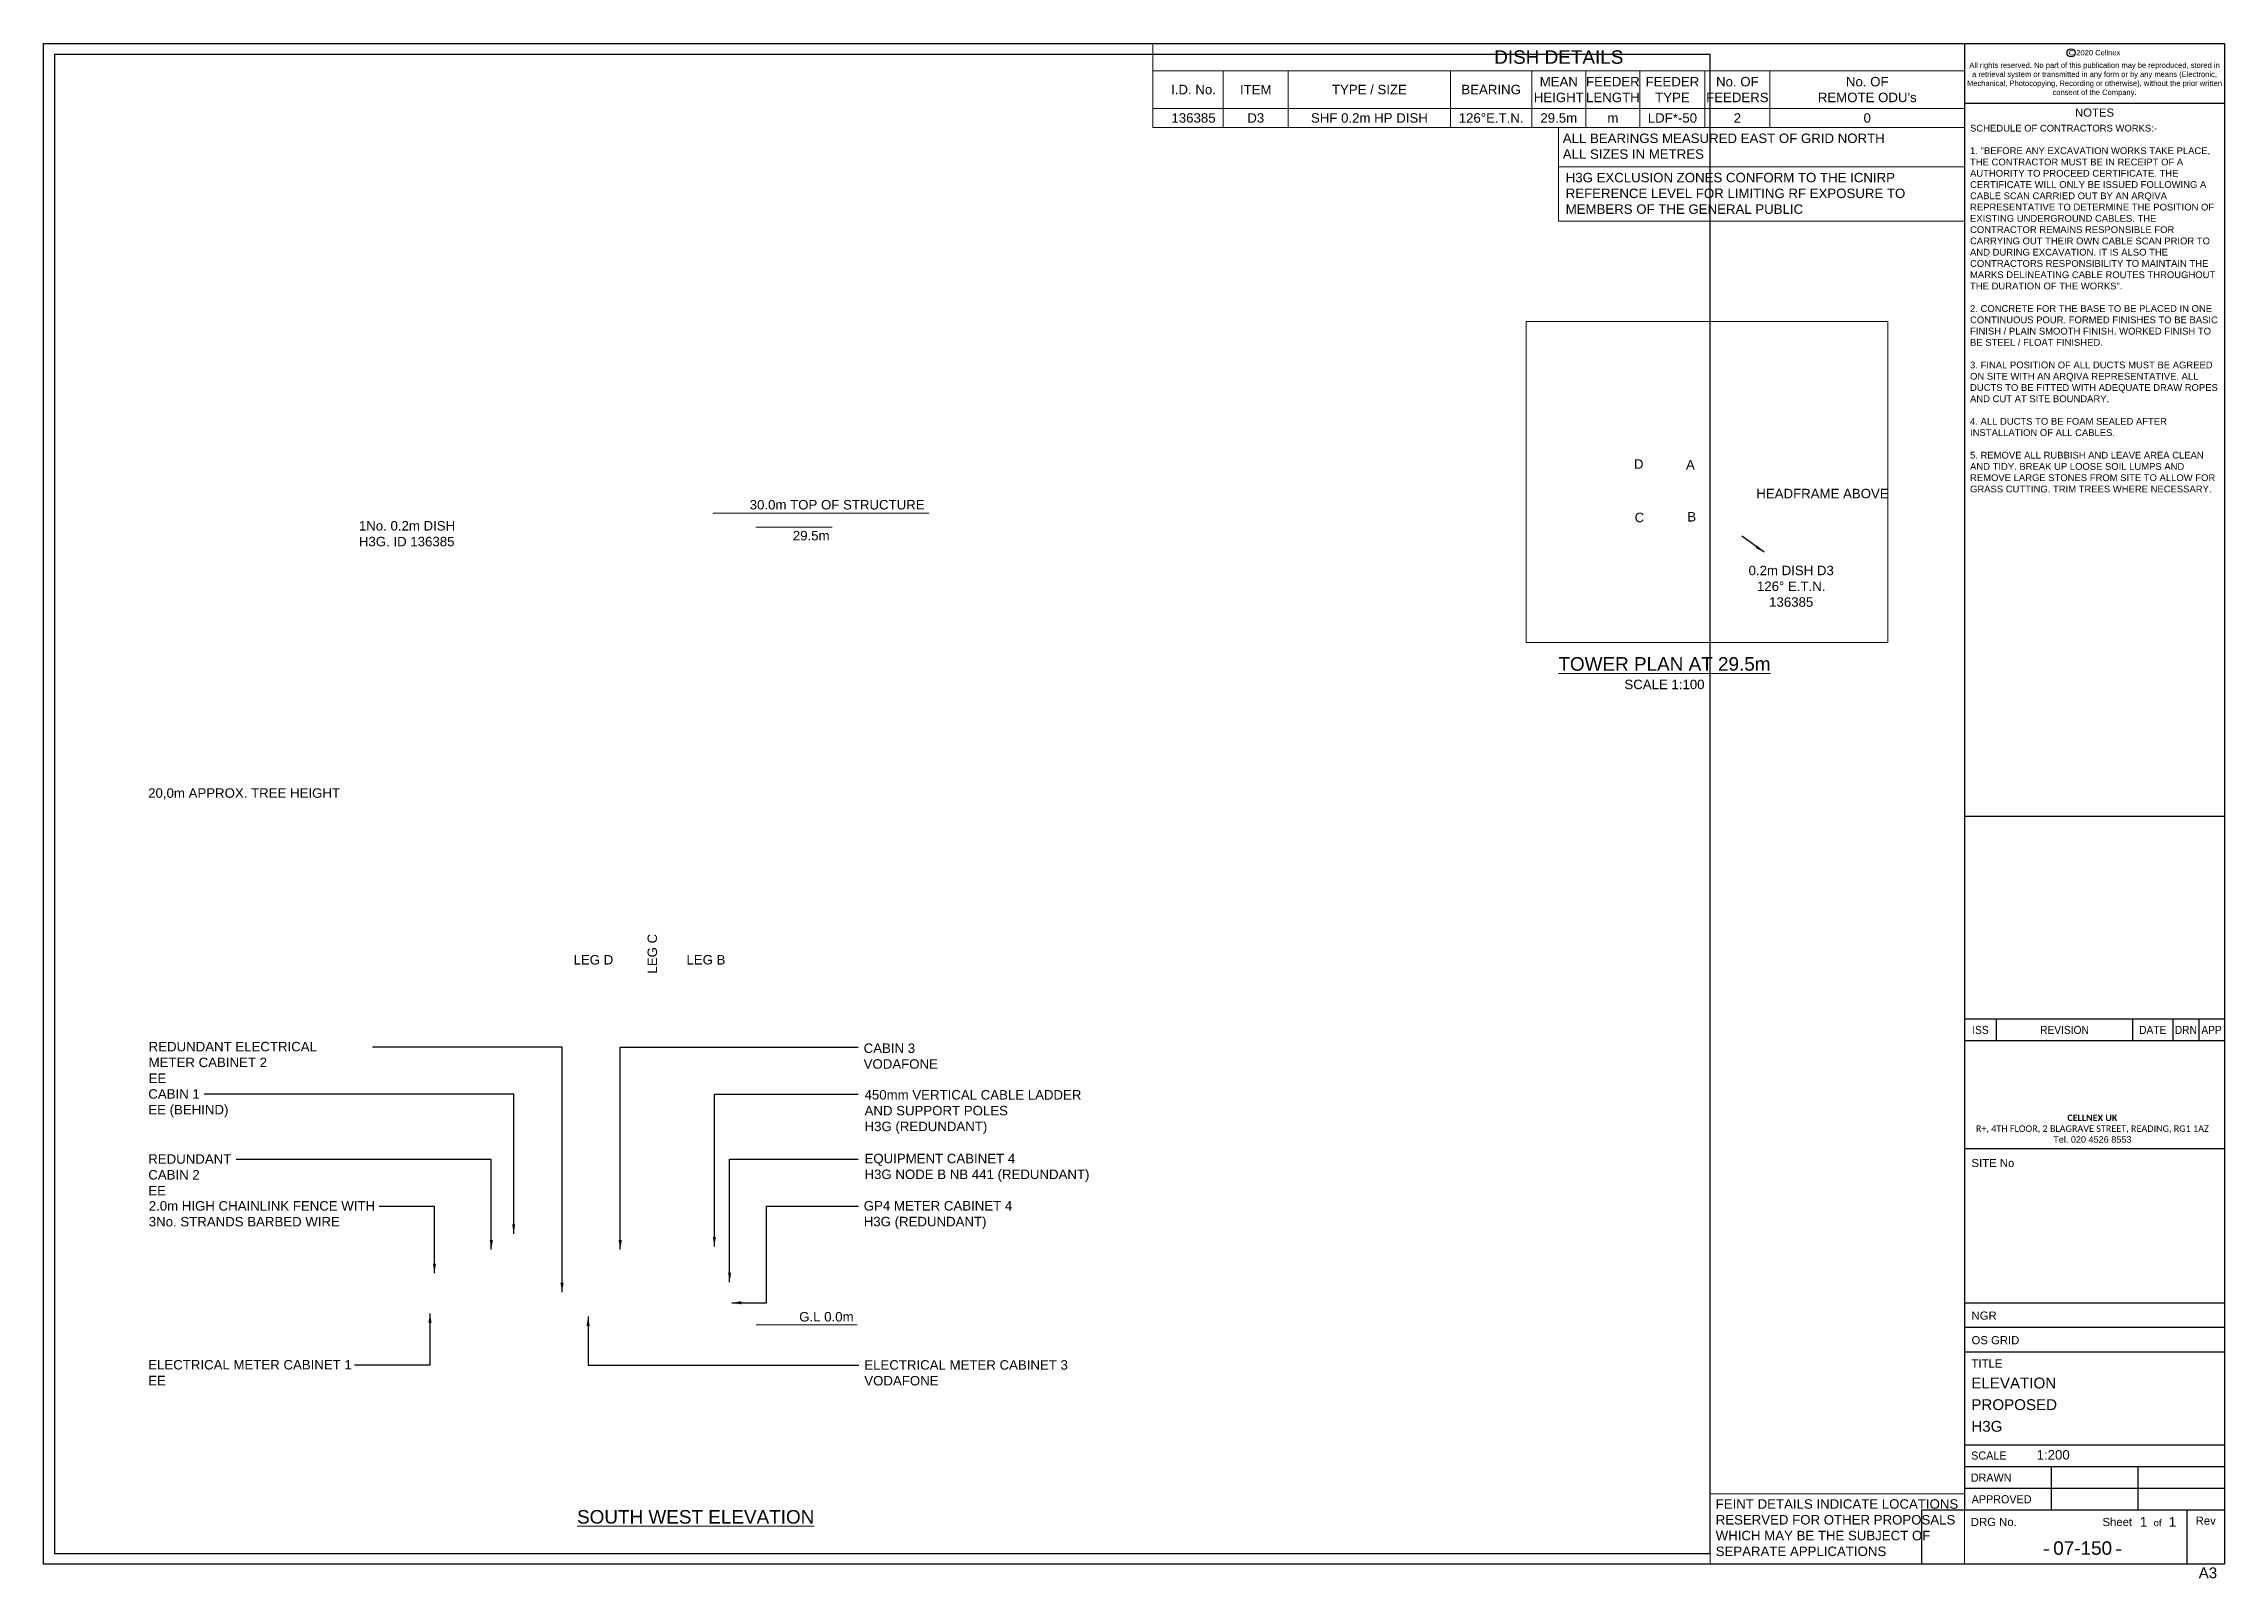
# Paper-space layout '07-150 H3G ELEVATION' of a CAD drawing. Header units: millimetres. Extents: x 0 to 403, y -3 to 281.
import ezdxf
from ezdxf.enums import TextEntityAlignment as Align

# ---------------------------------------------------------------- set-up
doc = ezdxf.new("R2010")
doc.units = ezdxf.units.MM
doc.header["$LTSCALE"] = 30
doc.layers.add('ACAD ENTITIES HIDDEN', color=7, linetype='Continuous')
doc.layers.add('BORDER', color=7, linetype='Continuous', lineweight=25)
doc.layers.add('TEXT AND DIMENSIONS', color=7, linetype='Continuous', lineweight=13)
doc.layers.add('VIEWPORTS', color=7, linetype='Continuous', plot=False)
doc.styles.add('textstyle3', font='arial.ttf')
doc.styles.add('textstyle4', font='arial.ttf', dxfattribs={"width": 0.9})
doc.styles.add('textstyle5', font='arial.ttf', dxfattribs={"width": 0.95})
doc.dimstyles.new('QCADDimStyle', dxfattribs={"dimtxt": 1.75, "dimasz": 1.75, "dimexe": 1.75, "dimexo": 1.75, "dimgap": 0.75, "dimtad": 1, "dimtoh": 1, "dimzin": 12, "dimdsep": 46, "dimtxsty": 'Standard', "dimcen": 0.09, "dimclrt": 256, "dimazin": 3, "dimtfac": 1, "dimtdec": 4, "dimtofl": 0, "dimtmove": 2, "dimatfit": 3, "dimfxl": 1, "dimtolj": 1, "dimtzin": 0, "dimarcsym": 0})

# ---------------------------------------------------------------- blocks, each defined once
blk = doc.blocks.new('CELLNEX A3MAS')
at = {"layer": 'BORDER'}
for p, q in [((0, 281), (403, 281)), ((0, 0), (0, 281)), ((355, 281), (355, 10)), ((403, 281), (403, 0)), ((355, 270), (403, 270)), ((355, 138.24), (403, 138.24)), ((403, 100.74), (355, 100.74)), ((403, 96.74), (355, 96.74)), ((360.85, 100.74), (360.85, 96.74)), ((386.04, 100.74), (386.04, 96.74)), ((393.5, 100.74), (393.5, 96.74)), ((398.25, 100.74), (398.25, 96.74)), ((403, 76.74), (355, 76.74)), ((403, 48.21), (355, 48.21)), ((403, 43.71), (355, 43.71)), ((403, 39.21), (355, 39.21)), ((403, 22), (355, 22)), ((403, 18), (355, 18)), ((371, 18), (371, 10)), ((387, 18), (387, 10)), ((403, 14), (355, 14)), ((403, 10), (347, 10)), ((347, 10), (347, 0)), ((396.05, 10), (396.05, 0)), ((403, 0), (0, 0))]:
    blk.add_line(p, q, dxfattribs=at)
at = {"layer": 'BORDER', "const_width": 0.25}
for points in [[(369.61, 2.64), (370.61, 2.64)], [(382.95, 2.64), (383.95, 2.64)]]:
    blk.add_lwpolyline(points, dxfattribs=at)
at = {"layer": 'BORDER'}
blk.add_circle((374.68, 279.3), 0.764, dxfattribs=at)
at = {"layer": 'BORDER', "style": 'textstyle3'}
blk.add_text('NOTES', height=1.5, dxfattribs=at).set_placement((379, 267.5), align=Align.CENTER)
at = {"layer": 'BORDER'}
for s, style, width, p in [('ISS', 'textstyle4', 0.9, (357.93, 98.73)), ('REVISION', 'textstyle4', 0.9, (373.45, 98.73)), ('DATE', 'textstyle4', 0.9, (389.77, 98.73)), ('DRN', 'textstyle4', 0.9, (395.88, 98.73)), ('APP', 'textstyle4', 0.9, (400.63, 98.73)), ('DRAWN', 'textstyle5', 0.95, (359.9, 16)), ('APPROVED', 'textstyle5', 0.95, (361.83, 12))]:
    blk.add_text(s, height=1.5, dxfattribs=dict(at, style=style, width=width)).set_placement(p, align=Align.MIDDLE_CENTER)
at = {"layer": 'BORDER', "style": 'textstyle3'}
for s, p in [('SITE No', (356.27, 73.39)), ('NGR', (356.27, 45.19)), ('OS GRID', (356.27, 40.64)), ('TITLE', (356.27, 36.33)), ('DRG No.', (356.14, 7.05))]:
    blk.add_text(s, height=1.5, dxfattribs=at).set_placement(p)
at = {"layer": 'BORDER', "style": 'textstyle5', "width": 0.95}
blk.add_text('SCALE', height=1.5, dxfattribs=at).set_placement((356.21, 19.33))
at = {"layer": 'BORDER', "style": 'textstyle3'}
for s, height, p in [('Sheet', 1.5, (383.21, 7.83)), ('of', 1.25, (390.65, 7.67)), ('Rev', 1.5, (399.55, 8.03))]:
    blk.add_text(s, height=height, dxfattribs=at).set_placement(p, align=Align.MIDDLE)
for s, insert, char_height, attachment_point in [('C 2020 Cellnex', (379, 279.82), 1, 2), ('A3', (399.96, -1.61), 2, 5)]:
    blk.add_mtext(s, dxfattribs=dict(at, insert=insert, char_height=char_height, attachment_point=attachment_point))
at = {"layer": 'BORDER', "attachment_point": 1, "style": 'textstyle3'}
for s, insert, char_height, width in [('\\pxqc;All rights reserved. No part of this publication may be reproduced, stored in a retrieval system or transmitted in any form or by any means (Electronic, Mechanical, Photocopying, Recording or otherwise), without the prior written consent of the Company.', (355.5, 277.51), 1, 47), ('\\pxsm1,qc;{\\fCalibri|b1|i0|c0|p34;CELLNEX UK\\P\\fCalibri|b0|i0|c0|p34;R+, 4TH FLOOR, 2 BLAGRAVE STREET, READING, RG1 1AZ \\P}Tel. 020 4526 8553', (356.94, 83.09), 1.2, 43.3154)]:
    blk.add_mtext(s, dxfattribs=dict(at, insert=insert, char_height=char_height, width=width))
at = {"layer": 'BORDER', "style": 'textstyle3'}
for tag, p, height in [('TITLE1', (356.24, 32.48), 2), ('TITLE2', (356.24, 28.48), 2), ('TITLE3', (356.24, 24.48), 2), ('SCALE', (368.3, 19.33), 1.75)]:
    blk.add_attdef(tag, p, '', height=height, dxfattribs=at)
for tag, height, p in [('SHTNO', 1.8, (388.07, 7.83)), ('SHTOF', 1.8, (393.4, 7.83)), ('USERIDCATEGORY', 2.5, (376.81, 2.98))]:
    blk.add_attdef(tag, text='', height=height, dxfattribs=at).set_placement(p, align=Align.MIDDLE)

psp = doc.layouts.new('07-150 H3G ELEVATION')

# ---------------------------------------------------------------- linework, layer by layer
at = {"layer": 'TEXT AND DIMENSIONS'}
for p, q in [((205, 281), (205, 265.5)), ((205, 276), (355, 276)), ((218, 276), (218, 265.5)), ((230, 276), (230, 265.5)), ((260, 276), (260, 265.5)), ((275, 265.5), (275, 276)), ((285, 265.5), (285, 276)), ((295, 265.5), (295, 276)), ((307, 265.5), (307, 276)), ((319, 265.5), (319, 276)), ((205, 269), (355, 269)), ((205, 265.5), (355, 265.5)), ((279.94, 248.21), (279.94, 265.5)), ((355, 258.24), (279.94, 258.24)), ((279.94, 248.21), (355, 248.21)), ((163.56, 194.22), (123.65, 194.22)), ((145.74, 191.67), (131.62, 191.67)), ((150.35, 44.25), (131.69, 44.25)), ((355, 13), (308, 13)), ((308, 13), (308, 0))]:
    psp.add_line(p, q, dxfattribs=at)
at = {"layer": 'VIEWPORTS'}
psp.add_lwpolyline([(2, 279), (2, 2), (282, 2), (282, 2), (308, 2), (308, 279)], close=True, dxfattribs=at)

# ---------------------------------------------------------------- block references
at = {"layer": 'BORDER'}
psp.add_blockref('CELLNEX A3MAS', (0, 0), dxfattribs=at).add_auto_attribs({'USERIDCATEGORY': '07-150', 'SCALE': '1:200', 'SHTNO': '1', 'SHTOF': '1', 'TITLE1': 'ELEVATION', 'TITLE2': 'PROPOSED', 'TITLE3': 'H3G'})

# ---------------------------------------------------------------- texts
at = {"layer": 'ACAD ENTITIES HIDDEN', "insert": (356, 266), "char_height": 1.25, "width": 46, "attachment_point": 1, "style": 'textstyle3'}
psp.add_mtext('SCHEDULE OF CONTRACTORS WORKS:-\\P\\P1. "BEFORE ANY EXCAVATION WORKS TAKE PLACE, THE CONTRACTOR MUST BE IN RECEIPT OF A AUTHORITY TO PROCEED CERTIFICATE. THE CERTIFICATE WILL ONLY BE ISSUED FOLLOWING A CABLE SCAN CARRIED OUT BY AN ARQIVA REPRESENTATIVE TO DETERMINE THE POSITION OF EXISTING UNDERGROUND CABLES. THE CONTRACTOR REMAINS RESPONSIBLE FOR CARRYING OUT THEIR OWN CABLE SCAN PRIOR TO AND DURING EXCAVATION. IT IS ALSO THE CONTRACTORS RESPONSIBILITY TO MAINTAIN THE MARKS DELINEATING CABLE ROUTES THROUGHOUT THE DURATION OF THE WORKS".\\P\\P2. CONCRETE FOR THE BASE TO BE PLACED IN ONE CONTINUOUS POUR. FORMED FINISHES TO BE BASIC FINISH / PLAIN SMOOTH FINISH. WORKED FINISH TO BE STEEL / FLOAT FINISHED.\\P\\P3. FINAL POSITION OF ALL DUCTS MUST BE AGREED ON SITE WITH AN ARQIVA REPRESENTATIVE. ALL DUCTS TO BE FITTED WITH ADEQUATE DRAW ROPES AND CUT AT SITE BOUNDARY.\\P\\P4. ALL DUCTS TO BE FOAM SEALED AFTER INSTALLATION OF ALL CABLES.\\P\\P5. REMOVE ALL RUBBISH AND LEAVE AREA CLEAN AND TIDY. BREAK UP LOOSE SOIL LUMPS AND REMOVE LARGE STONES FROM SITE TO ALLOW FOR GRASS CUTTING. TRIM TREES WHERE NECESSARY.', dxfattribs=at)
at = {"layer": 'TEXT AND DIMENSIONS', "style": 'textstyle3'}
for s, insert, char_height, attachment_point in [('DISH DETAILS', (280, 278.5), 2.5, 5), ('MEAN\\PHEIGHT', (280, 272.5), 1.75, 5), ('FEEDER\\PLENGTH', (290, 272.5), 1.75, 5), ('FEEDER\\PTYPE', (301, 272.5), 1.75, 5), ('No. OF\\PFEEDERS', (313, 272.5), 1.75, 5), ("No. OF\\PREMOTE ODU's", (337, 272.5), 1.75, 5), ('I.D. No.', (212.5, 272.5), 1.75, 5), ('ITEM', (224, 272.5), 1.75, 5), ('TYPE / SIZE', (245, 272.5), 1.75, 5), ('BEARING', (267.5, 272.5), 1.75, 5), ('136385', (212.5, 267.25), 1.75, 5), ('D3', (224, 267.25), 1.75, 5), ('SHF 0.2m HP DISH', (245, 267.25), 1.75, 5), ('126°E.T.N.', (267.5, 267.25), 1.75, 5), ('29.5m', (280, 267.25), 1.75, 5), ('m', (290, 267.25), 1.75, 5), ('LDF*-50', (301, 267.25), 1.75, 5), ('2', (313, 267.25), 1.75, 5), ('0', (337, 267.25), 1.75, 5), ('D', (294.77, 203.3), 1.75, 5), ('A', (304.32, 203.16), 1.75, 5), ('HEADFRAME ABOVE', (328.73, 197.84), 1.75, 5), ('C', (294.91, 193.42), 1.75, 5), ('B', (304.56, 193.56), 1.75, 5), ('{\\fArial|b0|i0|c238|p34;0.}2{\\fArial|b0|i0|c238|p34;m DISH D}3{\\fArial|b0|i0|c238|p34;\\P}126{\\fArial|b0|i0|c238|p34;%%D E.T.N.\\P}136385', (322.95, 180.71), 1.75, 5), ('{\\LTOWER PLAN AT 29.5m\\P\\H0.7x;\\lSCALE 1:100}', (299.53, 167.62), 2.5, 2), ('{\\LSOUTH WEST ELEVATION}', (120.5, 10), 2.5, 2)]:
    psp.add_mtext(s, dxfattribs=dict(at, insert=insert, char_height=char_height, attachment_point=attachment_point))
at = {"layer": 'TEXT AND DIMENSIONS', "char_height": 1.75, "attachment_point": 1, "style": 'textstyle3'}
for s, insert, width in [('ALL BEARINGS MEASURED EAST OF GRID NORTH\\PALL SIZES IN METRES ', (280.74, 264.38), 73), ('H3G EXCLUSION ZONES CONFORM TO THE ICNIRP REFERENCE LEVEL FOR LIMITING RF EXPOSURE TO MEMBERS OF THE GENERAL PUBLIC', (281.28, 257.12), 73.7206), ('30.0m TOP OF STRUCTURE', (130.48, 196.66), 32.7481), ('1No. 0.2m DISH\\PH3G. ID 136385', (58.26, 192.77), 34.45), ('29.5m ', (138.45, 190.95), 7.1976), ('20,0m APPROX. TREE HEIGHT', (19.32, 143.38), 46.715), ('LEG D', (97.93, 112.57), 7.6173), ('LEG B', (118.8, 112.57), 7.6173), ('REDUNDANT ELECTRICAL METER CABINET 2\\PEE', (19.41, 96.52), 40.1814), ('\\pxql;CABIN 3 VODAFONE', (151.54, 96.23), 13.7819), ('\\pxql;CABIN 1 \\PEE (BEHIND)', (19.35, 87.78), 14.9714), ('450mm VERTICAL CABLE LADDER AND SUPPORT POLES \\PH3G (REDUNDANT) ', (151.71, 87.61), 40.828), ('\\pxql;REDUNDANT CABIN 2 EE', (19.34, 75.75), 9.9142), ('EQUIPMENT CABINET 4\\PH3G NODE B NB 441 (REDUNDANT) \\P ', (151.7, 75.84), 42.9747), ('2.0m HIGH CHAINLINK FENCE WITH 3No. STRANDS BARBED WIRE', (19.43, 67.09), 42.5816), ('GP4 METER CABINET 4 H3G (REDUNDANT)', (151.56, 67.11), 28.6462), ('G.L 0.0m ', (139.63, 46.6), 10.1834), ('ELECTRICAL METER CABINET 1\\PEE', (19.33, 37.73), 40.1814), ('ELECTRICAL METER CABINET 3\\PVODAFONE', (151.66, 37.7), 40.1814), ('FEINT DETAILS INDICATE LOCATIONS RESERVED FOR OTHER PROPOSALS WHICH MAY BE THE SUBJECT OF SEPARATE APPLICATIONS', (309, 12), 48.6012)]:
    psp.add_mtext(s, dxfattribs=dict(at, insert=insert, width=width))
at = {"layer": 'TEXT AND DIMENSIONS', "insert": (111.61, 109.14), "char_height": 1.75, "width": 7.6173, "attachment_point": 1, "rotation": 90, "style": 'textstyle3'}
psp.add_mtext('LEG C', dxfattribs=at)

# ---------------------------------------------------------------- leaders
at = {"layer": 'TEXT AND DIMENSIONS'}
for points in [[(317.97, 186.99), (313.85, 189.98)], [(95.8, 50.25), (95.8, 95.52), (60.75, 95.52)], [(106.56, 58.15), (106.56, 95.57), (150.53, 95.57)], [(86.87, 61.07), (86.87, 86.83), (29.66, 86.83)], [(123.95, 58.73), (123.95, 86.85), (150.53, 86.85)], [(82.73, 58.14), (82.73, 74.81), (35.6, 74.81)], [(126.77, 52.11), (126.77, 74.87), (150.53, 74.87)], [(72.22, 53.8), (72.22, 66.12), (62.01, 66.12)], [(127.18, 48.31), (133.57, 48.31), (133.57, 66.15), (150.6, 66.15)], [(71.4, 46.33), (71.4, 36.78), (57.47, 36.78)], [(100.62, 45.75), (100.62, 36.78), (150.62, 36.78)]]:
    psp.add_leader(points, dimstyle='QCADDimStyle', dxfattribs=at)

# ---------------------------------------------------------------- viewports
at = {"layer": 'VIEWPORTS'}
for center, size, view_center_point, view_height, status in [((155, 140.5), (306, 277), (221211.87, -42389.6), 55400, 5), ((307.4, 199.99), (66.8, 59.374), (282985.96, 659.47), 5937.4009, 4), ((379, 38.37), (48, 76.739), (24, -50.12), 76.739, 3)]:
    psp.add_viewport(center=center, size=size, view_center_point=view_center_point, view_height=view_height, status=status, dxfattribs=at)
psp.add_viewport(center=(379, 117.49), size=(48, 41.5), view_center_point=(24, 16.7), view_height=41.5, dxfattribs=at)

doc.saveas('drawing.dxf')
